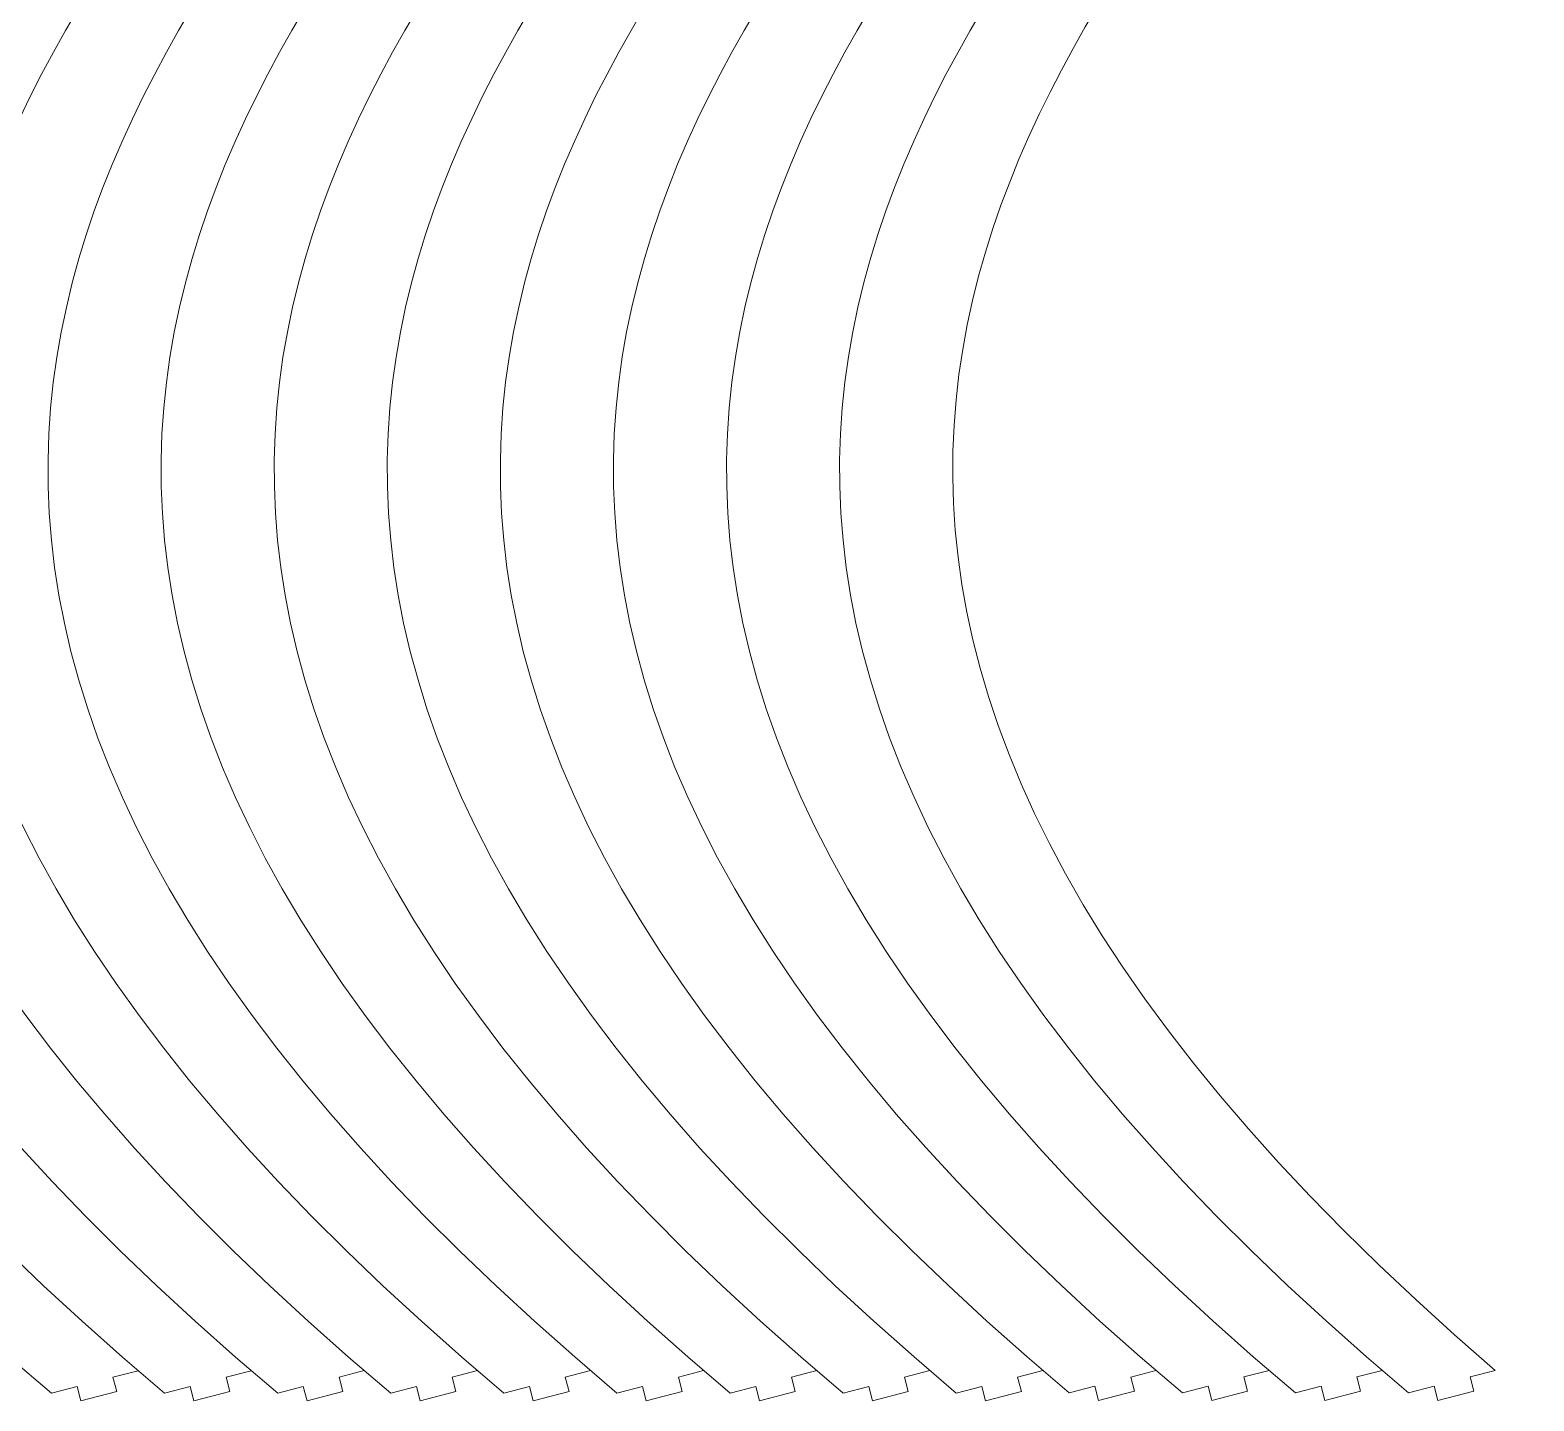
# Model space of a CAD drawing. Header units: millimetres. Extents: x -2210 to -375, y -2136 to -307.
# Drawn here: x -825.6 to -374.5, y -1129.7 to -718.5 of the extents above; entities that cross this region are included whole.
import ezdxf

# ---------------------------------------------------------------- set-up
doc = ezdxf.new("R2010")
doc.units = ezdxf.units.MM
doc.header["$MEASUREMENT"] = 0
doc.layers.add('Layer 1', color=7, linetype='Continuous')

msp = doc.modelspace()

# ---------------------------------------------------------------- linework, layer by layer
at = {"layer": 'Layer 1', "color": 1, "lineweight": 9}
for points, knots in [([(-819.2135, -1127.4063), (-1095.5413, -894.7703), (-974.5025, -739.9397), (-883.4802, -623.5051), (-883.4802, -623.5051), (-883.4802, -623.5051), (-883.4802, -623.5051), (-883.4802, -623.5051), (-883.4802, -623.5051), (-846.7748, -576.5521), (-815.536, -536.591), (-823.6979, -505.2313), (-823.6979, -505.2313), (-823.6979, -505.2313), (-823.6979, -505.2313), (-823.6979, -505.2313), (-823.6979, -505.2313), (-840.1569, -442.0201), (-856.6238, -378.8112), (-873.0041, -315.58)], [0, 0, 0, 0, 0.16666667, 0.16666667, 0.16666667, 0.16666667, 0.33333333, 0.33333333, 0.33333333, 0.33333333, 0.5, 0.5, 0.5, 0.5, 0.66666667, 0.66666667, 0.66666667, 0.66666667, 1, 1, 1, 1]), ([(-785.2885, -1127.3974), (-1061.6164, -894.7614), (-940.5775, -739.9308), (-849.5553, -623.4951), (-849.5553, -623.4951), (-849.5553, -623.4951), (-849.5553, -623.4951), (-849.5553, -623.4951), (-849.5553, -623.4951), (-812.8498, -576.5432), (-781.6111, -536.5821), (-789.7729, -505.2224), (-789.7729, -505.2224), (-789.7729, -505.2224), (-789.7729, -505.2224), (-789.7729, -505.2224), (-789.7729, -505.2224), (-806.232, -442.0112), (-822.6989, -378.8012), (-839.0791, -315.57)], [0, 0, 0, 0, 0.16666667, 0.16666667, 0.16666667, 0.16666667, 0.33333333, 0.33333333, 0.33333333, 0.33333333, 0.5, 0.5, 0.5, 0.5, 0.66666667, 0.66666667, 0.66666667, 0.66666667, 1, 1, 1, 1]), ([(-751.3647, -1127.3885), (-1027.6914, -894.7525), (-906.6526, -739.9219), (-815.6304, -623.4863), (-815.6304, -623.4863), (-815.6304, -623.4863), (-815.6304, -623.4863), (-815.6304, -623.4863), (-815.6304, -623.4863), (-778.9249, -576.5344), (-747.6862, -536.5732), (-755.848, -505.2135), (-755.848, -505.2135), (-755.848, -505.2135), (-755.848, -505.2135), (-755.848, -505.2135), (-755.848, -505.2135), (-772.3071, -442.0024), (-788.7739, -378.7923), (-805.1542, -315.5611)], [0, 0, 0, 0, 0.16666667, 0.16666667, 0.16666667, 0.16666667, 0.33333333, 0.33333333, 0.33333333, 0.33333333, 0.5, 0.5, 0.5, 0.5, 0.66666667, 0.66666667, 0.66666667, 0.66666667, 1, 1, 1, 1]), ([(-717.4398, -1127.3786), (-993.7665, -894.7436), (-872.7277, -739.9119), (-781.7054, -623.4774), (-781.7054, -623.4774), (-781.7054, -623.4774), (-781.7054, -623.4774), (-781.7054, -623.4774), (-781.7054, -623.4774), (-745, -576.5255), (-713.7612, -536.5644), (-721.9242, -505.2035), (-721.9242, -505.2035), (-721.9242, -505.2035), (-721.9242, -505.2035), (-721.9242, -505.2035), (-721.9242, -505.2035), (-738.3821, -441.9935), (-754.849, -378.7834), (-771.2293, -315.5523)], [0, 0, 0, 0, 0.16666667, 0.16666667, 0.16666667, 0.16666667, 0.33333333, 0.33333333, 0.33333333, 0.33333333, 0.5, 0.5, 0.5, 0.5, 0.66666667, 0.66666667, 0.66666667, 0.66666667, 1, 1, 1, 1]), ([(-683.5148, -1127.3697), (-959.8416, -894.7348), (-838.8027, -739.9031), (-747.7805, -623.4685), (-747.7805, -623.4685), (-747.7805, -623.4685), (-747.7805, -623.4685), (-747.7805, -623.4685), (-747.7805, -623.4685), (-711.0761, -576.5155), (-679.8363, -536.5555), (-687.9992, -505.1947), (-687.9992, -505.1947), (-687.9992, -505.1947), (-687.9992, -505.1947), (-687.9992, -505.1947), (-687.9992, -505.1947), (-704.4583, -441.9846), (-720.9252, -378.7745), (-737.3054, -315.5434)], [0, 0, 0, 0, 0.16666667, 0.16666667, 0.16666667, 0.16666667, 0.33333333, 0.33333333, 0.33333333, 0.33333333, 0.5, 0.5, 0.5, 0.5, 0.66666667, 0.66666667, 0.66666667, 0.66666667, 1, 1, 1, 1]), ([(-649.5899, -1127.3608), (-925.9167, -894.7259), (-804.8789, -739.8942), (-713.8556, -623.4596), (-713.8556, -623.4596), (-713.8556, -623.4596), (-713.8556, -623.4596), (-713.8556, -623.4596), (-713.8556, -623.4596), (-677.1512, -576.5066), (-645.9114, -536.5466), (-654.0743, -505.1858), (-654.0743, -505.1858), (-654.0743, -505.1858), (-654.0743, -505.1858), (-654.0743, -505.1858), (-654.0743, -505.1858), (-670.5334, -441.9746), (-687.0002, -378.7656), (-703.3805, -315.5345)], [0, 0, 0, 0, 0.16666667, 0.16666667, 0.16666667, 0.16666667, 0.33333333, 0.33333333, 0.33333333, 0.33333333, 0.5, 0.5, 0.5, 0.5, 0.66666667, 0.66666667, 0.66666667, 0.66666667, 1, 1, 1, 1]), ([(-615.665, -1127.3519), (-891.9917, -894.7159), (-770.954, -739.8853), (-679.9306, -623.4507), (-679.9306, -623.4507), (-679.9306, -623.4507), (-679.9306, -623.4507), (-679.9306, -623.4507), (-679.9306, -623.4507), (-643.2263, -576.4977), (-611.9864, -536.5366), (-620.1494, -505.1769), (-620.1494, -505.1769), (-620.1494, -505.1769), (-620.1494, -505.1769), (-620.1494, -505.1769), (-620.1494, -505.1769), (-636.6085, -441.9657), (-653.0753, -378.7568), (-669.4556, -315.5245)], [0, 0, 0, 0, 0.16666667, 0.16666667, 0.16666667, 0.16666667, 0.33333333, 0.33333333, 0.33333333, 0.33333333, 0.5, 0.5, 0.5, 0.5, 0.66666667, 0.66666667, 0.66666667, 0.66666667, 1, 1, 1, 1]), ([(-581.74, -1127.343), (-858.0668, -894.707), (-737.029, -739.8764), (-646.0057, -623.4407), (-646.0057, -623.4407), (-646.0057, -623.4407), (-646.0057, -623.4407), (-646.0057, -623.4407), (-646.0057, -623.4407), (-609.3013, -576.4889), (-578.0626, -536.5277), (-586.2244, -505.168), (-586.2244, -505.168), (-586.2244, -505.168), (-586.2244, -505.168), (-586.2244, -505.168), (-586.2244, -505.168), (-602.6835, -441.9568), (-619.1504, -378.7468), (-635.5306, -315.5156)], [0, 0, 0, 0, 0.16666667, 0.16666667, 0.16666667, 0.16666667, 0.33333333, 0.33333333, 0.33333333, 0.33333333, 0.5, 0.5, 0.5, 0.5, 0.66666667, 0.66666667, 0.66666667, 0.66666667, 1, 1, 1, 1]), ([(-547.8162, -1127.333), (-824.143, -894.6981), (-703.1041, -739.8675), (-612.0819, -623.4319), (-612.0819, -623.4319), (-612.0819, -623.4319), (-612.0819, -623.4319), (-612.0819, -623.4319), (-612.0819, -623.4319), (-575.3764, -576.48), (-544.1377, -536.5189), (-552.2995, -505.158), (-552.2995, -505.158), (-552.2995, -505.158), (-552.2995, -505.158), (-552.2995, -505.158), (-552.2995, -505.158), (-568.7586, -441.948), (-585.2254, -378.7379), (-601.6057, -315.5067)], [0, 0, 0, 0, 0.16666667, 0.16666667, 0.16666667, 0.16666667, 0.33333333, 0.33333333, 0.33333333, 0.33333333, 0.5, 0.5, 0.5, 0.5, 0.66666667, 0.66666667, 0.66666667, 0.66666667, 1, 1, 1, 1]), ([(-513.8913, -1127.3242), (-790.218, -894.6892), (-669.1792, -739.8576), (-578.157, -623.423), (-578.157, -623.423), (-578.157, -623.423), (-578.157, -623.423), (-578.157, -623.423), (-578.157, -623.423), (-541.4515, -576.47), (-510.2127, -536.51), (-518.3746, -505.1491), (-518.3746, -505.1491), (-518.3746, -505.1491), (-518.3746, -505.1491), (-518.3746, -505.1491), (-518.3746, -505.1491), (-534.8337, -441.9391), (-551.3005, -378.729), (-567.6808, -315.4979)], [0, 0, 0, 0, 0.16666667, 0.16666667, 0.16666667, 0.16666667, 0.33333333, 0.33333333, 0.33333333, 0.33333333, 0.5, 0.5, 0.5, 0.5, 0.66666667, 0.66666667, 0.66666667, 0.66666667, 1, 1, 1, 1]), ([(-479.9664, -1127.3153), (-756.2931, -894.6804), (-635.2543, -739.8487), (-544.232, -623.4141), (-544.232, -623.4141), (-544.232, -623.4141), (-544.232, -623.4141), (-544.232, -623.4141), (-544.232, -623.4141), (-507.5265, -576.4611), (-476.2878, -536.5011), (-484.4496, -505.1403), (-484.4496, -505.1403), (-484.4496, -505.1403), (-484.4496, -505.1403), (-484.4496, -505.1403), (-484.4496, -505.1403), (-500.9098, -441.9291), (-517.3756, -378.7201), (-533.7558, -315.489)], [0, 0, 0, 0, 0.16666667, 0.16666667, 0.16666667, 0.16666667, 0.33333333, 0.33333333, 0.33333333, 0.33333333, 0.5, 0.5, 0.5, 0.5, 0.66666667, 0.66666667, 0.66666667, 0.66666667, 1, 1, 1, 1]), ([(-446.0414, -1127.3064), (-722.3682, -894.6715), (-601.3293, -739.8398), (-510.3071, -623.4052), (-510.3071, -623.4052), (-510.3071, -623.4052), (-510.3071, -623.4052), (-510.3071, -623.4052), (-510.3071, -623.4052), (-473.6016, -576.4522), (-442.3629, -536.4911), (-450.5258, -505.1314), (-450.5258, -505.1314), (-450.5258, -505.1314), (-450.5258, -505.1314), (-450.5258, -505.1314), (-450.5258, -505.1314), (-466.9849, -441.9202), (-483.4506, -378.7113), (-499.8309, -315.479)], [0, 0, 0, 0, 0.16666667, 0.16666667, 0.16666667, 0.16666667, 0.33333333, 0.33333333, 0.33333333, 0.33333333, 0.5, 0.5, 0.5, 0.5, 0.66666667, 0.66666667, 0.66666667, 0.66666667, 1, 1, 1, 1]), ([(-412.1165, -1127.2975), (-688.4432, -894.6615), (-567.4044, -739.8309), (-476.3822, -623.3952), (-476.3822, -623.3952), (-476.3822, -623.3952), (-476.3822, -623.3952), (-476.3822, -623.3952), (-476.3822, -623.3952), (-439.6778, -576.4433), (-408.4379, -536.4822), (-416.6009, -505.1225), (-416.6009, -505.1225), (-416.6009, -505.1225), (-416.6009, -505.1225), (-416.6009, -505.1225), (-416.6009, -505.1225), (-433.06, -441.9113), (-449.5268, -378.7013), (-465.9071, -315.4701)], [0, 0, 0, 0, 0.16666667, 0.16666667, 0.16666667, 0.16666667, 0.33333333, 0.33333333, 0.33333333, 0.33333333, 0.5, 0.5, 0.5, 0.5, 0.66666667, 0.66666667, 0.66666667, 0.66666667, 1, 1, 1, 1]), ([(-386.1303, -1120.5332), (-652.1707, -891.649), (-532.5959, -738.6909), (-442.4572, -623.3864), (-442.4572, -623.3864), (-442.4572, -623.3864), (-442.4572, -623.3864), (-442.4572, -623.3864), (-442.4572, -623.3864), (-405.7529, -576.4345), (-374.513, -536.4733), (-382.676, -505.1136), (-382.676, -505.1136), (-382.676, -505.1136), (-382.676, -505.1136), (-382.676, -505.1136), (-382.676, -505.1136), (-399.135, -441.9025), (-415.6019, -378.6924), (-431.9822, -315.4612)], [0, 0, 0, 0, 0.16666667, 0.16666667, 0.16666667, 0.16666667, 0.33333333, 0.33333333, 0.33333333, 0.33333333, 0.5, 0.5, 0.5, 0.5, 0.66666667, 0.66666667, 0.66666667, 0.66666667, 1, 1, 1, 1]), ([(-810.41, -1129.7029), (-810.41, -1129.7029), (-799.6675, -1126.9068), (-799.6675, -1126.9068), (-799.6675, -1126.9068), (-799.6675, -1126.9068), (-799.6675, -1126.9068), (-799.6675, -1126.9068), (-799.6675, -1126.9068), (-799.6675, -1126.9068), (-800.7863, -1122.61), (-800.7863, -1122.61)], [0, 0, 0, 0, 0.25, 0.25, 0.25, 0.25, 0.5, 0.5, 0.5, 0.5, 1, 1, 1, 1]), ([(-776.4851, -1129.694), (-776.4851, -1129.694), (-765.7425, -1126.8979), (-765.7425, -1126.8979), (-765.7425, -1126.8979), (-765.7425, -1126.8979), (-765.7425, -1126.8979), (-765.7425, -1126.8979), (-765.7425, -1126.8979), (-765.7425, -1126.8979), (-766.8614, -1122.6011), (-766.8614, -1122.6011)], [0, 0, 0, 0, 0.25, 0.25, 0.25, 0.25, 0.5, 0.5, 0.5, 0.5, 1, 1, 1, 1]), ([(-742.5602, -1129.684), (-742.5602, -1129.684), (-731.8176, -1126.889), (-731.8176, -1126.889), (-731.8176, -1126.889), (-731.8176, -1126.889), (-731.8176, -1126.889), (-731.8176, -1126.889), (-731.8176, -1126.889), (-731.8176, -1126.889), (-732.9365, -1122.5922), (-732.9365, -1122.5922)], [0, 0, 0, 0, 0.25, 0.25, 0.25, 0.25, 0.5, 0.5, 0.5, 0.5, 1, 1, 1, 1]), ([(-708.6352, -1129.6751), (-708.6352, -1129.6751), (-697.8938, -1126.8791), (-697.8938, -1126.8791), (-697.8938, -1126.8791), (-697.8938, -1126.8791), (-697.8938, -1126.8791), (-697.8938, -1126.8791), (-697.8938, -1126.8791), (-697.8938, -1126.8791), (-699.0115, -1122.5822), (-699.0115, -1122.5822)], [0, 0, 0, 0, 0.25, 0.25, 0.25, 0.25, 0.5, 0.5, 0.5, 0.5, 1, 1, 1, 1]), ([(-674.7103, -1129.6663), (-674.7103, -1129.6663), (-663.9688, -1126.8702), (-663.9688, -1126.8702), (-663.9688, -1126.8702), (-663.9688, -1126.8702), (-663.9688, -1126.8702), (-663.9688, -1126.8702), (-663.9688, -1126.8702), (-663.9688, -1126.8702), (-665.0866, -1122.5734), (-665.0866, -1122.5734)], [0, 0, 0, 0, 0.25, 0.25, 0.25, 0.25, 0.5, 0.5, 0.5, 0.5, 1, 1, 1, 1]), ([(-640.7854, -1129.6574), (-640.7854, -1129.6574), (-630.0439, -1126.8613), (-630.0439, -1126.8613), (-630.0439, -1126.8613), (-630.0439, -1126.8613), (-630.0439, -1126.8613), (-630.0439, -1126.8613), (-630.0439, -1126.8613), (-630.0439, -1126.8613), (-631.1617, -1122.5645), (-631.1617, -1122.5645)], [0, 0, 0, 0, 0.25, 0.25, 0.25, 0.25, 0.5, 0.5, 0.5, 0.5, 1, 1, 1, 1]), ([(-606.8616, -1129.6485), (-606.8616, -1129.6485), (-596.119, -1126.8524), (-596.119, -1126.8524), (-596.119, -1126.8524), (-596.119, -1126.8524), (-596.119, -1126.8524), (-596.119, -1126.8524), (-596.119, -1126.8524), (-596.119, -1126.8524), (-597.2368, -1122.5556), (-597.2368, -1122.5556)], [0, 0, 0, 0, 0.25, 0.25, 0.25, 0.25, 0.5, 0.5, 0.5, 0.5, 1, 1, 1, 1]), ([(-572.9366, -1129.6385), (-572.9366, -1129.6385), (-562.194, -1126.8435), (-562.194, -1126.8435), (-562.194, -1126.8435), (-562.194, -1126.8435), (-562.194, -1126.8435), (-562.194, -1126.8435), (-562.194, -1126.8435), (-562.194, -1126.8435), (-563.3129, -1122.5467), (-563.3129, -1122.5467)], [0, 0, 0, 0, 0.25, 0.25, 0.25, 0.25, 0.5, 0.5, 0.5, 0.5, 1, 1, 1, 1]), ([(-539.0117, -1129.6296), (-539.0117, -1129.6296), (-528.2691, -1126.8347), (-528.2691, -1126.8347), (-528.2691, -1126.8347), (-528.2691, -1126.8347), (-528.2691, -1126.8347), (-528.2691, -1126.8347), (-528.2691, -1126.8347), (-528.2691, -1126.8347), (-529.388, -1122.5367), (-529.388, -1122.5367)], [0, 0, 0, 0, 0.25, 0.25, 0.25, 0.25, 0.5, 0.5, 0.5, 0.5, 1, 1, 1, 1]), ([(-505.0868, -1129.6208), (-505.0868, -1129.6208), (-494.3442, -1126.8247), (-494.3442, -1126.8247), (-494.3442, -1126.8247), (-494.3442, -1126.8247), (-494.3442, -1126.8247), (-494.3442, -1126.8247), (-494.3442, -1126.8247), (-494.3442, -1126.8247), (-495.4631, -1122.5279), (-495.4631, -1122.5279)], [0, 0, 0, 0, 0.25, 0.25, 0.25, 0.25, 0.5, 0.5, 0.5, 0.5, 1, 1, 1, 1]), ([(-471.1618, -1129.6119), (-471.1618, -1129.6119), (-460.4193, -1126.8158), (-460.4193, -1126.8158), (-460.4193, -1126.8158), (-460.4193, -1126.8158), (-460.4193, -1126.8158), (-460.4193, -1126.8158), (-460.4193, -1126.8158), (-460.4193, -1126.8158), (-461.5381, -1122.519), (-461.5381, -1122.519)], [0, 0, 0, 0, 0.25, 0.25, 0.25, 0.25, 0.5, 0.5, 0.5, 0.5, 1, 1, 1, 1]), ([(-437.2369, -1129.603), (-437.2369, -1129.603), (-426.4954, -1126.8069), (-426.4954, -1126.8069), (-426.4954, -1126.8069), (-426.4954, -1126.8069), (-426.4954, -1126.8069), (-426.4954, -1126.8069), (-426.4954, -1126.8069), (-426.4954, -1126.8069), (-427.6132, -1122.5101), (-427.6132, -1122.5101)], [0, 0, 0, 0, 0.25, 0.25, 0.25, 0.25, 0.5, 0.5, 0.5, 0.5, 1, 1, 1, 1]), ([(-403.312, -1129.5941), (-403.312, -1129.5941), (-392.5705, -1126.798), (-392.5705, -1126.798), (-392.5705, -1126.798), (-392.5705, -1126.798), (-392.5705, -1126.798), (-392.5705, -1126.798), (-392.5705, -1126.798), (-392.5705, -1126.798), (-393.6883, -1122.5012), (-393.6883, -1122.5012)], [0, 0, 0, 0, 0.25, 0.25, 0.25, 0.25, 0.5, 0.5, 0.5, 0.5, 1, 1, 1, 1]), ([(-810.41, -1129.7029), (-810.41, -1129.7029), (-811.5278, -1125.4061), (-811.5278, -1125.4061), (-811.5278, -1125.4061), (-811.5278, -1125.4061), (-811.5278, -1125.4061), (-811.5278, -1125.4061), (-811.5278, -1125.4061), (-811.5278, -1125.4061), (-819.2135, -1127.4063), (-819.2135, -1127.4063)], [0, 0, 0, 0, 0.25, 0.25, 0.25, 0.25, 0.5, 0.5, 0.5, 0.5, 1, 1, 1, 1]), ([(-776.4851, -1129.694), (-776.4851, -1129.694), (-777.6029, -1125.3972), (-777.6029, -1125.3972), (-777.6029, -1125.3972), (-777.6029, -1125.3972), (-777.6029, -1125.3972), (-777.6029, -1125.3972), (-777.6029, -1125.3972), (-777.6029, -1125.3972), (-785.2885, -1127.3974), (-785.2885, -1127.3974)], [0, 0, 0, 0, 0.25, 0.25, 0.25, 0.25, 0.5, 0.5, 0.5, 0.5, 1, 1, 1, 1]), ([(-742.5602, -1129.684), (-742.5602, -1129.684), (-743.6791, -1125.3872), (-743.6791, -1125.3872), (-743.6791, -1125.3872), (-743.6791, -1125.3872), (-743.6791, -1125.3872), (-743.6791, -1125.3872), (-743.6791, -1125.3872), (-743.6791, -1125.3872), (-751.3647, -1127.3885), (-751.3647, -1127.3885)], [0, 0, 0, 0, 0.25, 0.25, 0.25, 0.25, 0.5, 0.5, 0.5, 0.5, 1, 1, 1, 1]), ([(-708.6352, -1129.6751), (-708.6352, -1129.6751), (-709.7541, -1125.3783), (-709.7541, -1125.3783), (-709.7541, -1125.3783), (-709.7541, -1125.3783), (-709.7541, -1125.3783), (-709.7541, -1125.3783), (-709.7541, -1125.3783), (-709.7541, -1125.3783), (-717.4398, -1127.3786), (-717.4398, -1127.3786)], [0, 0, 0, 0, 0.25, 0.25, 0.25, 0.25, 0.5, 0.5, 0.5, 0.5, 1, 1, 1, 1]), ([(-674.7103, -1129.6663), (-674.7103, -1129.6663), (-675.8292, -1125.3695), (-675.8292, -1125.3695), (-675.8292, -1125.3695), (-675.8292, -1125.3695), (-675.8292, -1125.3695), (-675.8292, -1125.3695), (-675.8292, -1125.3695), (-675.8292, -1125.3695), (-683.5148, -1127.3697), (-683.5148, -1127.3697)], [0, 0, 0, 0, 0.25, 0.25, 0.25, 0.25, 0.5, 0.5, 0.5, 0.5, 1, 1, 1, 1]), ([(-640.7854, -1129.6574), (-640.7854, -1129.6574), (-641.9043, -1125.3606), (-641.9043, -1125.3606), (-641.9043, -1125.3606), (-641.9043, -1125.3606), (-641.9043, -1125.3606), (-641.9043, -1125.3606), (-641.9043, -1125.3606), (-641.9043, -1125.3606), (-649.5899, -1127.3608), (-649.5899, -1127.3608)], [0, 0, 0, 0, 0.25, 0.25, 0.25, 0.25, 0.5, 0.5, 0.5, 0.5, 1, 1, 1, 1]), ([(-606.8616, -1129.6485), (-606.8616, -1129.6485), (-607.9793, -1125.3517), (-607.9793, -1125.3517), (-607.9793, -1125.3517), (-607.9793, -1125.3517), (-607.9793, -1125.3517), (-607.9793, -1125.3517), (-607.9793, -1125.3517), (-607.9793, -1125.3517), (-615.665, -1127.3519), (-615.665, -1127.3519)], [0, 0, 0, 0, 0.25, 0.25, 0.25, 0.25, 0.5, 0.5, 0.5, 0.5, 1, 1, 1, 1]), ([(-572.9366, -1129.6385), (-572.9366, -1129.6385), (-574.0544, -1125.3417), (-574.0544, -1125.3417), (-574.0544, -1125.3417), (-574.0544, -1125.3417), (-574.0544, -1125.3417), (-574.0544, -1125.3417), (-574.0544, -1125.3417), (-574.0544, -1125.3417), (-581.74, -1127.343), (-581.74, -1127.343)], [0, 0, 0, 0, 0.25, 0.25, 0.25, 0.25, 0.5, 0.5, 0.5, 0.5, 1, 1, 1, 1]), ([(-539.0117, -1129.6296), (-539.0117, -1129.6296), (-540.1295, -1125.3328), (-540.1295, -1125.3328), (-540.1295, -1125.3328), (-540.1295, -1125.3328), (-540.1295, -1125.3328), (-540.1295, -1125.3328), (-540.1295, -1125.3328), (-540.1295, -1125.3328), (-547.8162, -1127.333), (-547.8162, -1127.333)], [0, 0, 0, 0, 0.25, 0.25, 0.25, 0.25, 0.5, 0.5, 0.5, 0.5, 1, 1, 1, 1]), ([(-505.0868, -1129.6208), (-505.0868, -1129.6208), (-506.2045, -1125.3239), (-506.2045, -1125.3239), (-506.2045, -1125.3239), (-506.2045, -1125.3239), (-506.2045, -1125.3239), (-506.2045, -1125.3239), (-506.2045, -1125.3239), (-506.2045, -1125.3239), (-513.8913, -1127.3242), (-513.8913, -1127.3242)], [0, 0, 0, 0, 0.25, 0.25, 0.25, 0.25, 0.5, 0.5, 0.5, 0.5, 1, 1, 1, 1]), ([(-471.1618, -1129.6119), (-471.1618, -1129.6119), (-472.2807, -1125.3151), (-472.2807, -1125.3151), (-472.2807, -1125.3151), (-472.2807, -1125.3151), (-472.2807, -1125.3151), (-472.2807, -1125.3151), (-472.2807, -1125.3151), (-472.2807, -1125.3151), (-479.9664, -1127.3153), (-479.9664, -1127.3153)], [0, 0, 0, 0, 0.25, 0.25, 0.25, 0.25, 0.5, 0.5, 0.5, 0.5, 1, 1, 1, 1]), ([(-437.2369, -1129.603), (-437.2369, -1129.603), (-438.3558, -1125.3062), (-438.3558, -1125.3062), (-438.3558, -1125.3062), (-438.3558, -1125.3062), (-438.3558, -1125.3062), (-438.3558, -1125.3062), (-438.3558, -1125.3062), (-438.3558, -1125.3062), (-446.0414, -1127.3064), (-446.0414, -1127.3064)], [0, 0, 0, 0, 0.25, 0.25, 0.25, 0.25, 0.5, 0.5, 0.5, 0.5, 1, 1, 1, 1]), ([(-403.312, -1129.5941), (-403.312, -1129.5941), (-404.4308, -1125.2973), (-404.4308, -1125.2973), (-404.4308, -1125.2973), (-404.4308, -1125.2973), (-404.4308, -1125.2973), (-404.4308, -1125.2973), (-404.4308, -1125.2973), (-404.4308, -1125.2973), (-412.1165, -1127.2975), (-412.1165, -1127.2975)], [0, 0, 0, 0, 0.25, 0.25, 0.25, 0.25, 0.5, 0.5, 0.5, 0.5, 1, 1, 1, 1])]:
    msp.add_open_spline(points, degree=3, knots=knots, dxfattribs=at)
for points in [[(-793.2261, -1120.642), (-793.2261, -1120.642), (-800.7863, -1122.61), (-800.7863, -1122.61)], [(-759.3023, -1120.6331), (-759.3023, -1120.6331), (-766.8614, -1122.6011), (-766.8614, -1122.6011)], [(-725.3774, -1120.6242), (-725.3774, -1120.6242), (-732.9365, -1122.5922), (-732.9365, -1122.5922)], [(-691.4524, -1120.6153), (-691.4524, -1120.6153), (-699.0115, -1122.5822), (-699.0115, -1122.5822)], [(-657.5275, -1120.6064), (-657.5275, -1120.6064), (-665.0866, -1122.5734), (-665.0866, -1122.5734)], [(-623.6026, -1120.5976), (-623.6026, -1120.5976), (-631.1617, -1122.5645), (-631.1617, -1122.5645)], [(-589.6777, -1120.5876), (-589.6777, -1120.5876), (-597.2368, -1122.5556), (-597.2368, -1122.5556)], [(-555.7527, -1120.5787), (-555.7527, -1120.5787), (-563.3129, -1122.5467), (-563.3129, -1122.5467)], [(-521.8289, -1120.5698), (-521.8289, -1120.5698), (-529.388, -1122.5367), (-529.388, -1122.5367)], [(-487.904, -1120.5609), (-487.904, -1120.5609), (-495.4631, -1122.5279), (-495.4631, -1122.5279)], [(-453.979, -1120.5521), (-453.979, -1120.5521), (-461.5381, -1122.519), (-461.5381, -1122.519)], [(-420.0541, -1120.5421), (-420.0541, -1120.5421), (-427.6132, -1122.5101), (-427.6132, -1122.5101)], [(-386.1292, -1120.5332), (-386.1292, -1120.5332), (-393.6883, -1122.5012), (-393.6883, -1122.5012)]]:
    msp.add_open_spline(points, degree=3, dxfattribs=at)

doc.saveas('drawing.dxf')
